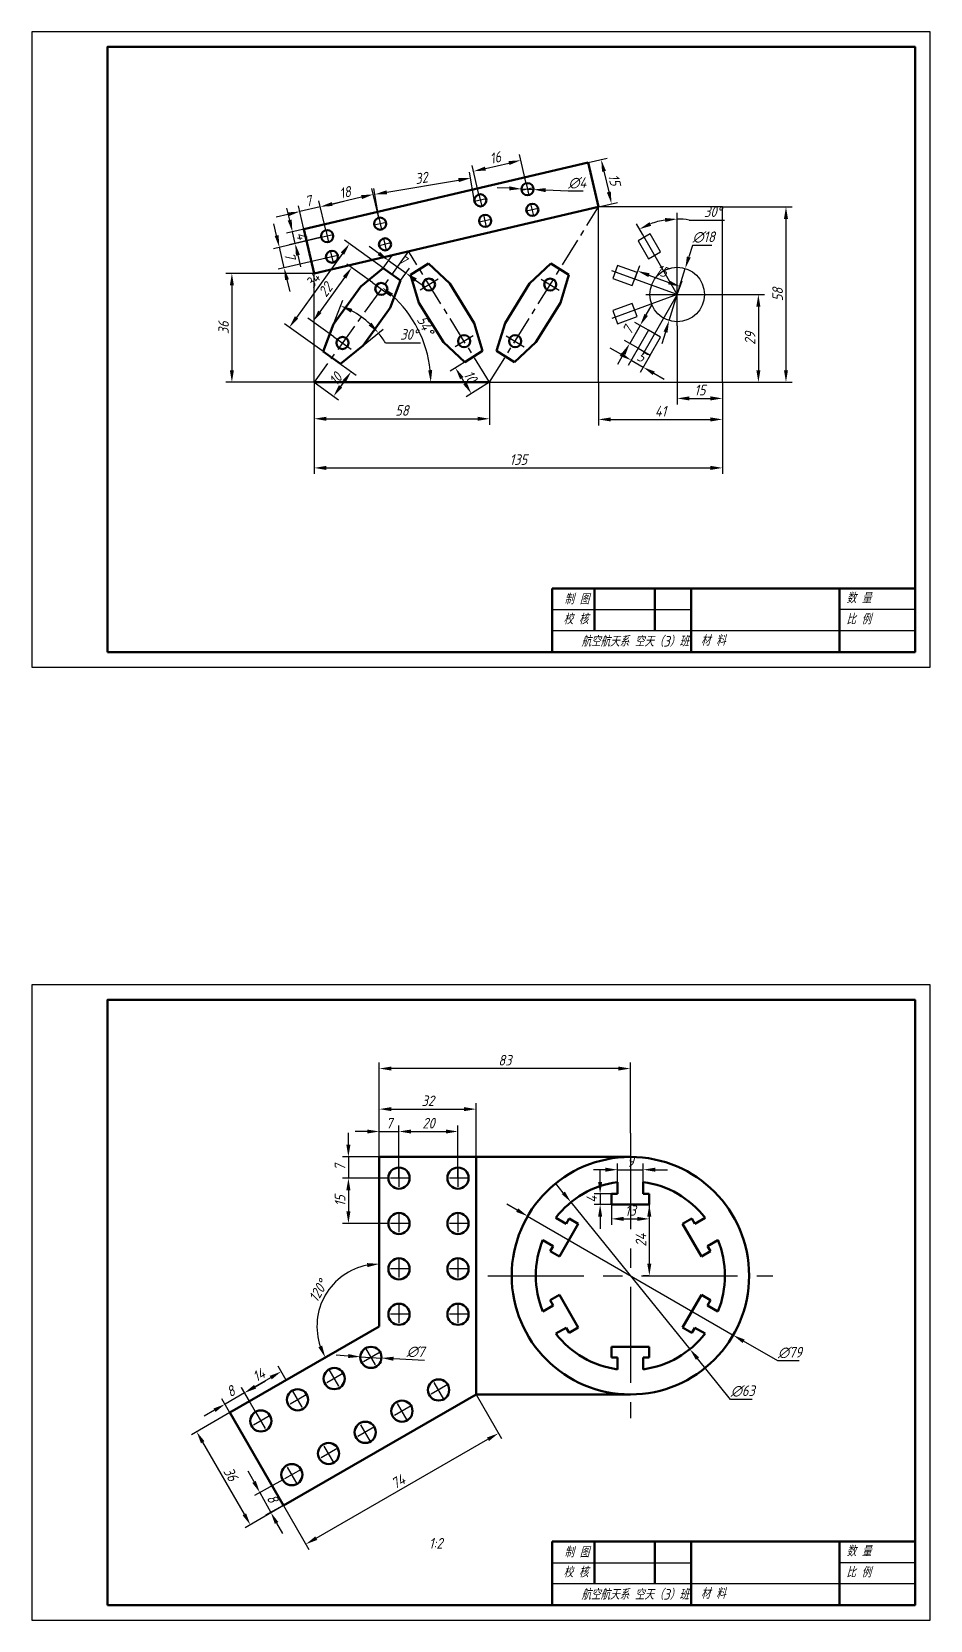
# Model space of a CAD drawing. Header units: millimetres. Extents: x 1 to 2971, y 6 to 1476.
# Drawn here: x 446 to 743, y 6 to 531 of the extents above; entities that cross this region are included whole.
import ezdxf

# ---------------------------------------------------------------- set-up
doc = ezdxf.new("R2010")
doc.units = ezdxf.units.MM
doc.header["$PDMODE"] = 35
doc.linetypes.add('CENTER', pattern=[50.8, 31.75, -6.35, 6.35, -6.35])
for name, color, linetype, lineweight in [('尺寸标注', 7, 'Continuous', 25), ('文字标注', 7, 'Continuous', 25), ('点画线', 1, 'CENTER', 25), ('粗实线', 7, 'Continuous', 50), ('细实线', 3, 'Continuous', 25)]:
    doc.layers.add(name, color=color, linetype=linetype, lineweight=lineweight)
doc.styles.add('国标汉字', font='gbeitc.shx', dxfattribs={"height": 3.5, "bigfont": 'gbcbig.shx'})
doc.dimstyles.new('国标尺寸', dxfattribs={"dimtxt": 3.5, "dimasz": 4, "dimexe": 2, "dimexo": 0, "dimgap": 1, "dimtad": 1, "dimtoh": 1, "dimdec": 0, "dimdsep": 46, "dimtxsty": '国标汉字', "dimcen": 3.5, "dimclre": 256, "dimaunit": 1, "dimadec": 0, "dimazin": 0, "dimtfac": 1, "dimtdec": 0, "dimtmove": 0, "dimatfit": 3, "dimfxl": 1, "dimarcsym": 0})

# ---------------------------------------------------------------- blocks, each defined once
blk = doc.blocks.new('*D30')
at = {"layer": 'Defpoints', "color": 0, "transparency": 16777216}
for p in [(648.32, 463.72), (651.29, 467.24), (659.82, 454.15), (659.82, 443.8), (659.82, 433.45)]:
    blk.add_point(p, dxfattribs=at)
at = {"layer": '尺寸标注', "lineweight": -2, "transparency": 16777216}
for p, q in [((659.82, 454.15), (659.82, 470.75)), ((648.32, 463.72), (646.35, 467.14))]:
    blk.add_line(p, q, dxfattribs=at)
at = {"layer": '尺寸标注', "color": 0, "lineweight": -2, "transparency": 16777216}
blk.add_line((663.81, 468.43), (675.43, 468.43), dxfattribs=at)
for start, end in [(99.1951, 110.8049), (80.8049, 90)]:
    blk.add_arc((659.82, 443.8), 24.95, start, end, dxfattribs=at)
at = {"layer": '尺寸标注', "color": 0, "transparency": 16777216}
for points in [[(651.25, 466.52), (650.68, 467.72), (647.35, 465.41)], [(655.78, 469.09), (655.89, 467.76), (659.82, 468.75)]]:
    blk.add_solid(points, dxfattribs=at)
at = {"layer": '尺寸标注', "color": 0, "transparency": 16777216, "insert": (671.62, 471.18), "char_height": 3.5, "attachment_point": 5, "style": '国标汉字'}
blk.add_mtext('30°', dxfattribs=at)
blk = doc.blocks.new('*D31')
at = {"layer": 'Defpoints', "color": 0, "transparency": 16777216}
for p in [(553.22, 437.86), (546.24, 433.99), (555.98, 426.99), (542.82, 424.96), (548.5, 420.87)]:
    blk.add_point(p, dxfattribs=at)
at = {"layer": '尺寸标注', "lineweight": -2, "transparency": 16777216}
for p, q in [((546.24, 433.99), (549.26, 441.98)), ((555.98, 426.99), (562.59, 432.39))]:
    blk.add_line(p, q, dxfattribs=at)
at = {"layer": '尺寸标注', "color": 0, "lineweight": -2, "transparency": 16777216}
blk.add_line((563.36, 427.87), (574.98, 427.87), dxfattribs=at)
for start, end in [(46.9922, 61.5586), (31.5586, 39.2754)]:
    blk.add_arc((538.04, 412.31), 29.72, start, end, dxfattribs=at)
at = {"layer": '尺寸标注', "color": 0, "transparency": 16777216}
for points in [[(551.91, 437.84), (552.47, 439.05), (548.55, 440.11)], [(558.8, 434.5), (557.82, 433.59), (561.04, 431.13)]]:
    blk.add_solid(points, dxfattribs=at)
at = {"layer": '尺寸标注', "color": 0, "transparency": 16777216, "insert": (571.17, 430.62), "char_height": 3.5, "attachment_point": 5, "style": '国标汉字'}
blk.add_mtext('30°', dxfattribs=at)
blk = doc.blocks.new('*D32')
at = {"layer": 'Defpoints', "color": 0, "transparency": 16777216}
for p in [(570.96, 458.08), (576.48, 426.77), (539.82, 414.8), (539.82, 414.8), (597.82, 414.8)]:
    blk.add_point(p, dxfattribs=at)
at = {"layer": '尺寸标注', "color": 0, "lineweight": -2, "transparency": 16777216}
blk.add_arc((539.82, 414.8), 38.56, 5.9461, 48.3293, dxfattribs=at)
at = {"layer": '尺寸标注', "color": 0, "transparency": 16777216}
for points in [[(565.04, 443.08), (565.88, 444.12), (562.34, 446.1)], [(578.84, 418.83), (577.51, 418.76), (578.38, 414.8)]]:
    blk.add_solid(points, dxfattribs=at)
at = {"layer": '尺寸标注', "color": 0, "transparency": 16777216, "insert": (576.59, 433.64), "char_height": 3.5, "attachment_point": 5, "rotation": 297.1377, "style": '国标汉字'}
blk.add_mtext('54°', dxfattribs=at)
blk = doc.blocks.new('*D33')
at = {"layer": 'Defpoints', "color": 0, "transparency": 16777216}
for p in [(630.41, 487.4), (633.82, 472.8), (638.13, 473.81)]:
    blk.add_point(p, dxfattribs=at)
at = {"layer": '尺寸标注', "lineweight": -2, "transparency": 16777216}
for p, q in [((630.41, 487.4), (636.66, 488.87)), ((633.82, 472.8), (640.08, 474.26))]:
    blk.add_line(p, q, dxfattribs=at)
at = {"layer": '尺寸标注', "color": 0, "lineweight": -2, "transparency": 16777216}
blk.add_line((635.62, 484.52), (637.22, 477.7), dxfattribs=at)
at = {"layer": '尺寸标注', "color": 0, "transparency": 16777216}
for points in [[(636.27, 484.67), (634.98, 484.36), (634.71, 488.41)], [(637.87, 477.85), (636.57, 477.55), (638.13, 473.81)]]:
    blk.add_solid(points, dxfattribs=at)
at = {"layer": '尺寸标注', "color": 0, "transparency": 16777216, "insert": (639.1, 481.74), "char_height": 3.5, "attachment_point": 5, "rotation": 283.1726, "style": '国标汉字'}
blk.add_mtext('15', dxfattribs=at)
blk = doc.blocks.new('*D34')
at = {"layer": 'Defpoints', "color": 0, "transparency": 16777216}
for p in [(532.64, 464.52), (541.27, 466.54), (542.17, 462.71)]:
    blk.add_point(p, dxfattribs=at)
at = {"layer": '尺寸标注', "color": 0, "lineweight": -2, "transparency": 16777216}
for p, q in [((531.73, 468.42), (530.82, 472.31)), ((533.54, 460.69), (532.64, 464.52)), ((534.45, 456.79), (535.36, 452.9))]:
    blk.add_line(p, q, dxfattribs=at)
at = {"layer": '尺寸标注', "lineweight": -2, "transparency": 16777216}
for p, q in [((541.27, 466.54), (530.7, 464.07)), ((542.17, 462.71), (531.59, 460.23))]:
    blk.add_line(p, q, dxfattribs=at)
at = {"layer": '尺寸标注', "color": 0, "transparency": 16777216}
for points in [[(532.38, 468.57), (531.08, 468.27), (532.64, 464.52)], [(535.1, 456.94), (533.8, 456.64), (533.54, 460.69)]]:
    blk.add_solid(points, dxfattribs=at)
at = {"layer": '尺寸标注', "color": 0, "transparency": 16777216, "insert": (535.77, 463.23), "char_height": 3.5, "attachment_point": 5, "rotation": 283.1726, "style": '国标汉字'}
blk.add_mtext('4', dxfattribs=at)
blk = doc.blocks.new('*D35')
at = {"layer": 'Defpoints', "color": 0, "transparency": 16777216}
for p in [(542.19, 462.65), (528.32, 459.4), (543.78, 455.83)]:
    blk.add_point(p, dxfattribs=at)
at = {"layer": '尺寸标注', "lineweight": -2, "transparency": 16777216}
for p, q in [((542.19, 462.65), (526.37, 458.95)), ((543.78, 455.83), (527.97, 452.13))]:
    blk.add_line(p, q, dxfattribs=at)
at = {"layer": '尺寸标注', "color": 0, "lineweight": -2, "transparency": 16777216}
for p, q in [((527.41, 463.3), (526.5, 467.19)), ((529.92, 452.59), (528.32, 459.4)), ((530.83, 448.69), (531.74, 444.8))]:
    blk.add_line(p, q, dxfattribs=at)
at = {"layer": '尺寸标注', "color": 0, "transparency": 16777216}
for points in [[(528.06, 463.45), (526.76, 463.15), (528.32, 459.4)], [(531.48, 448.84), (530.18, 448.54), (529.92, 452.59)]]:
    blk.add_solid(points, dxfattribs=at)
at = {"layer": '尺寸标注', "color": 0, "transparency": 16777216, "insert": (531.8, 456.62), "char_height": 3.5, "attachment_point": 5, "rotation": 283.1726, "style": '国标汉字'}
blk.add_mtext('7', dxfattribs=at)
blk = doc.blocks.new('*D36')
at = {"layer": 'Defpoints', "color": 0, "transparency": 16777216}
for p in [(535.05, 471.21), (536.86, 463.46), (543.68, 465.05)]:
    blk.add_point(p, dxfattribs=at)
at = {"layer": '尺寸标注', "lineweight": -2, "transparency": 16777216}
for p, q in [((536.86, 463.46), (534.59, 473.16)), ((543.68, 465.05), (541.41, 474.75))]:
    blk.add_line(p, q, dxfattribs=at)
at = {"layer": '尺寸标注', "color": 0, "lineweight": -2, "transparency": 16777216}
for p, q in [((541.86, 472.8), (535.05, 471.21)), ((545.76, 473.71), (549.65, 474.63)), ((531.15, 470.3), (527.26, 469.38))]:
    blk.add_line(p, q, dxfattribs=at)
at = {"layer": '尺寸标注', "color": 0, "transparency": 16777216}
for points in [[(545.61, 474.36), (545.91, 473.07), (541.86, 472.8)], [(531, 470.95), (531.3, 469.65), (535.05, 471.21)]]:
    blk.add_solid(points, dxfattribs=at)
at = {"layer": '尺寸标注', "color": 0, "transparency": 16777216, "insert": (537.83, 474.68), "char_height": 3.5, "attachment_point": 5, "rotation": 13.1726, "style": '国标汉字'}
blk.add_mtext('7', dxfattribs=at)
blk = doc.blocks.new('*D37')
at = {"layer": 'Defpoints', "color": 0, "transparency": 16777216}
for p in [(541.86, 472.8), (561.2, 469.15), (543.68, 465.05)]:
    blk.add_point(p, dxfattribs=at)
at = {"layer": '尺寸标注', "lineweight": -2, "transparency": 16777216}
for p, q in [((561.2, 469.15), (558.93, 478.85)), ((543.68, 465.05), (541.41, 474.75))]:
    blk.add_line(p, q, dxfattribs=at)
at = {"layer": '尺寸标注', "color": 0, "lineweight": -2, "transparency": 16777216}
blk.add_line((555.49, 475.99), (545.76, 473.71), dxfattribs=at)
at = {"layer": '尺寸标注', "color": 0, "transparency": 16777216}
for points in [[(545.61, 474.36), (545.91, 473.07), (541.86, 472.8)], [(555.34, 476.64), (555.65, 475.34), (559.39, 476.9)]]:
    blk.add_solid(points, dxfattribs=at)
at = {"layer": '尺寸标注', "color": 0, "transparency": 16777216, "insert": (550, 477.53), "char_height": 3.5, "attachment_point": 5, "rotation": 13.1726, "style": '国标汉字'}
blk.add_mtext('18', dxfattribs=at)
blk = doc.blocks.new('*D38')
at = {"layer": 'Defpoints', "color": 0, "transparency": 16777216}
for p in [(591.5, 482.27), (592.81, 474.51), (561.2, 469.15)]:
    blk.add_point(p, dxfattribs=at)
at = {"layer": '尺寸标注', "lineweight": -2, "transparency": 16777216}
for p, q in [((592.81, 474.51), (591.17, 484.24)), ((561.2, 469.15), (559.55, 478.89))]:
    blk.add_line(p, q, dxfattribs=at)
at = {"layer": '尺寸标注', "color": 0, "lineweight": -2, "transparency": 16777216}
blk.add_line((563.83, 477.58), (587.56, 481.6), dxfattribs=at)
at = {"layer": '尺寸标注', "color": 0, "transparency": 16777216}
for points in [[(563.72, 478.24), (563.94, 476.93), (559.89, 476.92)], [(587.44, 482.26), (587.67, 480.95), (591.5, 482.27)]]:
    blk.add_solid(points, dxfattribs=at)
at = {"layer": '尺寸标注', "color": 0, "transparency": 16777216, "insert": (575.23, 482.3), "char_height": 3.5, "attachment_point": 5, "rotation": 9.6161, "style": '国标汉字'}
blk.add_mtext('32', dxfattribs=at)
blk = doc.blocks.new('*D39')
at = {"layer": 'Defpoints', "color": 0, "transparency": 16777216}
for p in [(608.1, 488.17), (609.89, 480.55), (594.31, 476.9)]:
    blk.add_point(p, dxfattribs=at)
at = {"layer": '尺寸标注', "lineweight": -2, "transparency": 16777216}
for p, q in [((609.89, 480.55), (607.65, 490.12)), ((594.31, 476.9), (592.07, 486.48))]:
    blk.add_line(p, q, dxfattribs=at)
at = {"layer": '尺寸标注', "color": 0, "lineweight": -2, "transparency": 16777216}
blk.add_line((596.42, 485.44), (604.21, 487.26), dxfattribs=at)
at = {"layer": '尺寸标注', "color": 0, "transparency": 16777216}
for points in [[(596.27, 486.09), (596.57, 484.79), (592.52, 484.53)], [(604.06, 487.91), (604.36, 486.61), (608.1, 488.17)]]:
    blk.add_solid(points, dxfattribs=at)
at = {"layer": '尺寸标注', "color": 0, "transparency": 16777216, "insert": (599.69, 489.03), "char_height": 3.5, "attachment_point": 5, "rotation": 13.1726, "style": '国标汉字'}
blk.add_mtext('16', dxfattribs=at)
blk = doc.blocks.new('*D40')
at = {"layer": 'Defpoints', "color": 0, "transparency": 16777216}
for p in [(608.35, 478.7), (612.34, 478.5)]:
    blk.add_point(p, dxfattribs=at)
at = {"layer": '尺寸标注', "color": 0, "lineweight": -2, "transparency": 16777216}
for p, q in [((604.35, 478.9), (600.36, 479.09)), ((608.35, 478.7), (612.34, 478.5)), ((623.83, 477.93), (616.34, 478.3)), ((628.76, 477.93), (623.83, 477.93))]:
    blk.add_line(p, q, dxfattribs=at)
at = {"layer": '尺寸标注', "color": 0, "transparency": 16777216}
for points in [[(604.38, 479.56), (604.32, 478.23), (608.35, 478.7)], [(616.37, 478.97), (616.3, 477.64), (612.34, 478.5)]]:
    blk.add_solid(points, dxfattribs=at)
at = {"layer": '尺寸标注', "color": 0, "transparency": 16777216, "insert": (626.8, 480.68), "char_height": 3.5, "attachment_point": 5, "style": '国标汉字'}
blk.add_mtext('∅4', dxfattribs=at)
blk = doc.blocks.new('*D41')
at = {"layer": 'Defpoints', "color": 0, "transparency": 16777216}
for p in [(662.49, 452.39), (657.16, 435.2)]:
    blk.add_point(p, dxfattribs=at)
at = {"layer": '尺寸标注', "color": 0, "lineweight": -2, "transparency": 16777216}
for p, q in [((664.86, 460.03), (663.68, 456.21)), ((671.33, 460.03), (664.86, 460.03)), ((657.16, 435.2), (662.49, 452.39)), ((655.97, 431.38), (654.79, 427.56))]:
    blk.add_line(p, q, dxfattribs=at)
at = {"layer": '尺寸标注', "color": 0, "transparency": 16777216}
for points in [[(663.04, 456.41), (664.31, 456.02), (662.49, 452.39)], [(655.33, 431.58), (656.61, 431.18), (657.16, 435.2)]]:
    blk.add_solid(points, dxfattribs=at)
at = {"layer": '尺寸标注', "color": 0, "transparency": 16777216, "insert": (668.6, 462.78), "char_height": 3.5, "attachment_point": 5, "style": '国标汉字'}
blk.add_mtext('∅18', dxfattribs=at)
blk = doc.blocks.new('*D42')
at = {"layer": 'Defpoints', "color": 0, "transparency": 16777216}
for p in [(539.82, 450.8), (512.62, 414.8), (539.82, 414.8)]:
    blk.add_point(p, dxfattribs=at)
at = {"layer": '尺寸标注', "lineweight": -2, "transparency": 16777216}
for p, q in [((539.82, 450.8), (510.62, 450.8)), ((539.82, 414.8), (510.62, 414.8))]:
    blk.add_line(p, q, dxfattribs=at)
at = {"layer": '尺寸标注', "color": 0, "lineweight": -2, "transparency": 16777216}
blk.add_line((512.62, 446.8), (512.62, 418.8), dxfattribs=at)
at = {"layer": '尺寸标注', "color": 0, "transparency": 16777216}
for points in [[(511.95, 446.8), (513.29, 446.8), (512.62, 450.8)], [(511.95, 418.8), (513.29, 418.8), (512.62, 414.8)]]:
    blk.add_solid(points, dxfattribs=at)
at = {"layer": '尺寸标注', "color": 0, "transparency": 16777216, "insert": (509.87, 432.8), "char_height": 3.5, "attachment_point": 5, "rotation": 90, "style": '国标汉字'}
blk.add_mtext('36', dxfattribs=at)
blk = doc.blocks.new('*D43')
at = {"layer": 'Defpoints', "color": 0, "transparency": 16777216}
for p in [(539.82, 414.8), (674.82, 414.8), (674.82, 386.5)]:
    blk.add_point(p, dxfattribs=at)
at = {"layer": '尺寸标注', "lineweight": -2, "transparency": 16777216}
for p, q in [((539.82, 414.8), (539.82, 384.5)), ((674.82, 414.8), (674.82, 384.5))]:
    blk.add_line(p, q, dxfattribs=at)
at = {"layer": '尺寸标注', "color": 0, "lineweight": -2, "transparency": 16777216}
blk.add_line((543.82, 386.5), (670.82, 386.5), dxfattribs=at)
at = {"layer": '尺寸标注', "color": 0, "transparency": 16777216}
for points in [[(543.82, 387.17), (543.82, 385.83), (539.82, 386.5)], [(670.82, 387.17), (670.82, 385.83), (674.82, 386.5)]]:
    blk.add_solid(points, dxfattribs=at)
at = {"layer": '尺寸标注', "color": 0, "transparency": 16777216, "insert": (607.32, 389.25), "char_height": 3.5, "attachment_point": 5, "style": '国标汉字'}
blk.add_mtext('135', dxfattribs=at)
blk = doc.blocks.new('*D44')
at = {"layer": 'Defpoints', "color": 0, "transparency": 16777216}
for p in [(539.82, 414.8), (597.82, 414.8), (597.82, 402.74)]:
    blk.add_point(p, dxfattribs=at)
at = {"layer": '尺寸标注', "lineweight": -2, "transparency": 16777216}
for p, q in [((539.82, 414.8), (539.82, 400.74)), ((597.82, 414.8), (597.82, 400.74))]:
    blk.add_line(p, q, dxfattribs=at)
at = {"layer": '尺寸标注', "color": 0, "lineweight": -2, "transparency": 16777216}
blk.add_line((543.82, 402.74), (593.82, 402.74), dxfattribs=at)
at = {"layer": '尺寸标注', "color": 0, "transparency": 16777216}
for points in [[(543.82, 403.4), (543.82, 402.07), (539.82, 402.74)], [(593.82, 403.4), (593.82, 402.07), (597.82, 402.74)]]:
    blk.add_solid(points, dxfattribs=at)
at = {"layer": '尺寸标注', "color": 0, "transparency": 16777216, "insert": (568.82, 405.49), "char_height": 3.5, "attachment_point": 5, "style": '国标汉字'}
blk.add_mtext('58', dxfattribs=at)
blk = doc.blocks.new('*D45')
at = {"layer": 'Defpoints', "color": 0, "transparency": 16777216}
for p in [(633.82, 414.8), (674.82, 414.8), (674.82, 402.52)]:
    blk.add_point(p, dxfattribs=at)
at = {"layer": '尺寸标注', "lineweight": -2, "transparency": 16777216}
for p, q in [((633.82, 414.8), (633.82, 400.52)), ((674.82, 414.8), (674.82, 400.52))]:
    blk.add_line(p, q, dxfattribs=at)
at = {"layer": '尺寸标注', "color": 0, "lineweight": -2, "transparency": 16777216}
blk.add_line((637.82, 402.52), (670.82, 402.52), dxfattribs=at)
at = {"layer": '尺寸标注', "color": 0, "transparency": 16777216}
for points in [[(637.82, 403.18), (637.82, 401.85), (633.82, 402.52)], [(670.82, 403.18), (670.82, 401.85), (674.82, 402.52)]]:
    blk.add_solid(points, dxfattribs=at)
at = {"layer": '尺寸标注', "color": 0, "transparency": 16777216, "insert": (654.32, 405.27), "char_height": 3.5, "attachment_point": 5, "style": '国标汉字'}
blk.add_mtext('41', dxfattribs=at)
blk = doc.blocks.new('*D46')
at = {"layer": 'Defpoints', "color": 0, "transparency": 16777216}
for p in [(659.82, 433.45), (674.82, 414.8), (674.82, 409.47)]:
    blk.add_point(p, dxfattribs=at)
at = {"layer": '尺寸标注', "lineweight": -2, "transparency": 16777216}
for p, q in [((659.82, 433.45), (659.82, 407.47)), ((674.82, 414.8), (674.82, 407.47))]:
    blk.add_line(p, q, dxfattribs=at)
at = {"layer": '尺寸标注', "color": 0, "lineweight": -2, "transparency": 16777216}
blk.add_line((663.82, 409.47), (670.82, 409.47), dxfattribs=at)
at = {"layer": '尺寸标注', "color": 0, "transparency": 16777216}
for points in [[(663.82, 410.14), (663.82, 408.8), (659.82, 409.47)], [(670.82, 410.14), (670.82, 408.8), (674.82, 409.47)]]:
    blk.add_solid(points, dxfattribs=at)
at = {"layer": '尺寸标注', "color": 0, "transparency": 16777216, "insert": (667.32, 412.22), "char_height": 3.5, "attachment_point": 5, "style": '国标汉字'}
blk.add_mtext('15', dxfattribs=at)
blk = doc.blocks.new('*D47')
at = {"layer": 'Defpoints', "color": 0, "transparency": 16777216}
for p in [(670.17, 443.8), (674.82, 414.8), (686.66, 414.8)]:
    blk.add_point(p, dxfattribs=at)
at = {"layer": '尺寸标注', "lineweight": -2, "transparency": 16777216}
for p, q in [((670.17, 443.8), (688.66, 443.8)), ((674.82, 414.8), (688.66, 414.8))]:
    blk.add_line(p, q, dxfattribs=at)
at = {"layer": '尺寸标注', "color": 0, "lineweight": -2, "transparency": 16777216}
blk.add_line((686.66, 439.8), (686.66, 418.8), dxfattribs=at)
at = {"layer": '尺寸标注', "color": 0, "transparency": 16777216}
for points in [[(685.99, 439.8), (687.33, 439.8), (686.66, 443.8)], [(685.99, 418.8), (687.33, 418.8), (686.66, 414.8)]]:
    blk.add_solid(points, dxfattribs=at)
at = {"layer": '尺寸标注', "color": 0, "transparency": 16777216, "insert": (683.91, 429.3), "char_height": 3.5, "attachment_point": 5, "rotation": 90, "style": '国标汉字'}
blk.add_mtext('29', dxfattribs=at)
blk = doc.blocks.new('*D48')
at = {"layer": 'Defpoints', "color": 0, "transparency": 16777216}
for p in [(674.82, 472.8), (674.82, 414.8), (695.78, 414.8)]:
    blk.add_point(p, dxfattribs=at)
at = {"layer": '尺寸标注', "lineweight": -2, "transparency": 16777216}
for p, q in [((674.82, 472.8), (697.78, 472.8)), ((674.82, 414.8), (697.78, 414.8))]:
    blk.add_line(p, q, dxfattribs=at)
at = {"layer": '尺寸标注', "color": 0, "lineweight": -2, "transparency": 16777216}
blk.add_line((695.78, 468.8), (695.78, 418.8), dxfattribs=at)
at = {"layer": '尺寸标注', "color": 0, "transparency": 16777216}
for points in [[(695.12, 468.8), (696.45, 468.8), (695.78, 472.8)], [(695.12, 418.8), (696.45, 418.8), (695.78, 414.8)]]:
    blk.add_solid(points, dxfattribs=at)
at = {"layer": '尺寸标注', "color": 0, "transparency": 16777216, "insert": (693.03, 443.8), "char_height": 3.5, "attachment_point": 5, "rotation": 90, "style": '国标汉字'}
blk.add_mtext('58', dxfattribs=at)
blk = doc.blocks.new('*D49')
at = {"layer": 'Defpoints', "color": 0, "transparency": 16777216}
for p in [(646.91, 426.03), (650.89, 423.73), (648.61, 419.78)]:
    blk.add_point(p, dxfattribs=at)
at = {"layer": '尺寸标注', "color": 0, "lineweight": -2, "transparency": 16777216}
for p, q in [((641.16, 424.08), (637.7, 426.08)), ((644.63, 422.08), (648.61, 419.78)), ((652.08, 417.78), (655.54, 415.78))]:
    blk.add_line(p, q, dxfattribs=at)
at = {"layer": '尺寸标注', "lineweight": -2, "transparency": 16777216}
for p, q in [((646.91, 426.03), (643.63, 420.35)), ((650.89, 423.73), (647.61, 418.05))]:
    blk.add_line(p, q, dxfattribs=at)
at = {"layer": '尺寸标注', "color": 0, "transparency": 16777216}
for points in [[(641.5, 424.65), (640.83, 423.5), (644.63, 422.08)], [(652.41, 418.35), (651.74, 417.2), (648.61, 419.78)]]:
    blk.add_solid(points, dxfattribs=at)
at = {"layer": '尺寸标注', "color": 0, "transparency": 16777216, "insert": (647.99, 423.31), "char_height": 3.5, "attachment_point": 5, "rotation": 330, "style": '国标汉字'}
blk.add_mtext('5', dxfattribs=at)
blk = doc.blocks.new('*D50')
at = {"layer": 'Defpoints', "color": 0, "transparency": 16777216}
for p in [(650.36, 432), (644.13, 427.63), (646.91, 426.03)]:
    blk.add_point(p, dxfattribs=at)
at = {"layer": '尺寸标注', "color": 0, "lineweight": -2, "transparency": 16777216}
for p, q in [((649.58, 437.07), (651.58, 440.53)), ((647.58, 433.6), (644.13, 427.63)), ((642.13, 424.16), (640.13, 420.7))]:
    blk.add_line(p, q, dxfattribs=at)
at = {"layer": '尺寸标注', "lineweight": -2, "transparency": 16777216}
for p, q in [((650.36, 432), (645.85, 434.6)), ((646.91, 426.03), (642.4, 428.63))]:
    blk.add_line(p, q, dxfattribs=at)
at = {"layer": '尺寸标注', "color": 0, "transparency": 16777216}
for points in [[(649.01, 437.4), (650.16, 436.73), (647.58, 433.6)], [(641.56, 424.5), (642.71, 423.83), (644.13, 427.63)]]:
    blk.add_solid(points, dxfattribs=at)
at = {"layer": '尺寸标注', "color": 0, "transparency": 16777216, "insert": (643.48, 431.99), "char_height": 3.5, "attachment_point": 5, "rotation": 60, "style": '国标汉字'}
blk.add_mtext('7', dxfattribs=at)
blk = doc.blocks.new('*D51')
at = {"layer": 'Defpoints', "color": 0, "transparency": 16777216}
for p in [(645.78, 448.91), (660.79, 446.46), (659.82, 443.8)]:
    blk.add_point(p, dxfattribs=at)
at = {"layer": '尺寸标注', "lineweight": -2, "transparency": 16777216}
for p, q in [((645.78, 448.91), (647.43, 453.45)), ((659.82, 443.8), (661.48, 448.34))]:
    blk.add_line(p, q, dxfattribs=at)
at = {"layer": '尺寸标注', "color": 0, "lineweight": -2, "transparency": 16777216}
blk.add_line((650.5, 450.21), (657.03, 447.83), dxfattribs=at)
at = {"layer": '尺寸标注', "color": 0, "transparency": 16777216}
for points in [[(650.73, 450.83), (650.28, 449.58), (646.74, 451.57)], [(657.26, 448.46), (656.81, 447.2), (660.79, 446.46)]]:
    blk.add_solid(points, dxfattribs=at)
at = {"layer": '尺寸标注', "color": 0, "transparency": 16777216, "insert": (654.71, 451.6), "char_height": 3.5, "attachment_point": 5, "rotation": 340, "style": '国标汉字'}
blk.add_mtext('15', dxfattribs=at)
blk = doc.blocks.new('*D52')
at = {"layer": 'Defpoints', "color": 0, "transparency": 16777216}
for p in [(559.17, 447.69), (539.37, 434.83), (546.32, 429.83)]:
    blk.add_point(p, dxfattribs=at)
at = {"layer": '尺寸标注', "lineweight": -2, "transparency": 16777216}
for p, q in [((559.17, 447.69), (550.6, 453.86)), ((546.32, 429.83), (537.75, 436))]:
    blk.add_line(p, q, dxfattribs=at)
at = {"layer": '尺寸标注', "color": 0, "lineweight": -2, "transparency": 16777216}
blk.add_line((549.88, 449.44), (541.71, 438.08), dxfattribs=at)
at = {"layer": '尺寸标注', "color": 0, "transparency": 16777216}
for points in [[(549.34, 449.83), (550.43, 449.05), (552.22, 452.69)], [(541.17, 438.47), (542.25, 437.69), (539.37, 434.83)]]:
    blk.add_solid(points, dxfattribs=at)
at = {"layer": '尺寸标注', "color": 0, "transparency": 16777216, "insert": (543.56, 445.37), "char_height": 3.5, "attachment_point": 5, "rotation": 54.2754, "style": '国标汉字'}
blk.add_mtext('22', dxfattribs=at)
blk = doc.blocks.new('*D53')
at = {"layer": 'Defpoints', "color": 0, "transparency": 16777216}
for p in [(568.36, 448.48), (531.66, 432.99), (548.5, 420.87)]:
    blk.add_point(p, dxfattribs=at)
at = {"layer": '尺寸标注', "color": 0, "lineweight": -2, "transparency": 16777216}
blk.add_line((549.17, 457.34), (533.99, 436.24), dxfattribs=at)
at = {"layer": '尺寸标注', "lineweight": -2, "transparency": 16777216}
for p, q in [((568.36, 448.48), (549.89, 461.76)), ((548.5, 420.87), (530.03, 434.16))]:
    blk.add_line(p, q, dxfattribs=at)
at = {"layer": '尺寸标注', "color": 0, "transparency": 16777216}
for points in [[(548.63, 457.73), (549.72, 456.95), (551.51, 460.59)], [(533.45, 436.63), (534.53, 435.85), (531.66, 432.99)]]:
    blk.add_solid(points, dxfattribs=at)
at = {"layer": '尺寸标注', "color": 0, "transparency": 16777216, "insert": (539.35, 448.4), "char_height": 3.5, "attachment_point": 5, "rotation": 54.2754, "style": '国标汉字'}
blk.add_mtext('34', dxfattribs=at)
blk = doc.blocks.new('*D54')
at = {"layer": 'Defpoints', "color": 0, "transparency": 16777216}
for p in [(562.67, 452.56), (568.36, 448.48), (570.13, 450.94)]:
    blk.add_point(p, dxfattribs=at)
at = {"layer": '尺寸标注', "color": 0, "lineweight": -2, "transparency": 16777216}
for p, q in [((561.2, 457.36), (557.95, 459.7)), ((564.44, 455.02), (570.13, 450.94)), ((573.37, 448.6), (576.62, 446.27))]:
    blk.add_line(p, q, dxfattribs=at)
at = {"layer": '尺寸标注', "lineweight": -2, "transparency": 16777216}
for p, q in [((562.67, 452.56), (565.61, 456.65)), ((568.36, 448.48), (571.29, 452.56))]:
    blk.add_line(p, q, dxfattribs=at)
at = {"layer": '尺寸标注', "color": 0, "transparency": 16777216}
for points in [[(561.59, 457.9), (560.81, 456.82), (564.44, 455.02)], [(573.76, 449.14), (572.98, 448.06), (570.13, 450.94)]]:
    blk.add_solid(points, dxfattribs=at)
at = {"layer": '尺寸标注', "color": 0, "transparency": 16777216, "insert": (568.89, 455.21), "char_height": 3.5, "attachment_point": 5, "rotation": 324.2754, "style": '国标汉字'}
blk.add_mtext('7', dxfattribs=at)
blk = doc.blocks.new('*D55')
at = {"layer": 'Defpoints', "color": 0, "transparency": 16777216}
for p in [(545.66, 422.92), (539.82, 414.8), (546.22, 410.2)]:
    blk.add_point(p, dxfattribs=at)
at = {"layer": '尺寸标注', "lineweight": -2, "transparency": 16777216}
for p, q in [((545.66, 422.92), (553.68, 417.15)), ((539.82, 414.8), (547.84, 409.03))]:
    blk.add_line(p, q, dxfattribs=at)
at = {"layer": '尺寸标注', "color": 0, "lineweight": -2, "transparency": 16777216}
blk.add_line((549.72, 415.07), (548.55, 413.45), dxfattribs=at)
at = {"layer": '尺寸标注', "color": 0, "transparency": 16777216}
for points in [[(549.18, 415.46), (550.26, 414.68), (552.05, 418.32)], [(548.01, 413.84), (549.09, 413.06), (546.22, 410.2)]]:
    blk.add_solid(points, dxfattribs=at)
at = {"layer": '尺寸标注', "color": 0, "transparency": 16777216, "insert": (546.9, 415.87), "char_height": 3.5, "attachment_point": 5, "rotation": 54.2754, "style": '国标汉字'}
blk.add_mtext('10', dxfattribs=at)
blk = doc.blocks.new('*D56')
at = {"layer": 'Defpoints', "color": 0, "transparency": 16777216}
for p in [(592.55, 423.29), (597.82, 414.8), (591.79, 411.05)]:
    blk.add_point(p, dxfattribs=at)
at = {"layer": '尺寸标注', "lineweight": -2, "transparency": 16777216}
for p, q in [((592.55, 423.29), (584.82, 418.49)), ((597.82, 414.8), (590.09, 410))]:
    blk.add_line(p, q, dxfattribs=at)
at = {"layer": '尺寸标注', "color": 0, "lineweight": -2, "transparency": 16777216}
blk.add_line((588.62, 416.15), (589.68, 414.45), dxfattribs=at)
at = {"layer": '尺寸标注', "color": 0, "transparency": 16777216}
for points in [[(589.19, 416.5), (588.06, 415.8), (586.52, 419.55)], [(590.25, 414.8), (589.11, 414.1), (591.79, 411.05)]]:
    blk.add_solid(points, dxfattribs=at)
at = {"layer": '尺寸标注', "color": 0, "transparency": 16777216, "insert": (591.49, 416.75), "char_height": 3.5, "attachment_point": 5, "rotation": 301.8274, "style": '国标汉字'}
blk.add_mtext('10', dxfattribs=at)

msp = doc.modelspace()

# ---------------------------------------------------------------- linework, layer by layer
at = {"layer": '尺寸标注'}
for p, q in [((539.82, 450.8), (633.82, 472.8)), ((674.82, 472.8), (633.82, 472.8)), ((633.82, 414.8), (633.82, 472.8)), ((674.82, 414.8), (674.82, 472.8)), ((539.82, 414.8), (539.82, 450.8)), ((539.82, 414.8), (674.82, 414.8)), ((561.36, 158.77), (561.36, 189.98)), ((644.36, 166.62), (644.36, 189.98)), ((640.36, 187.98), (565.36, 187.98)), ((561.36, 158.77), (561.36, 176.57)), ((565.36, 174.57), (589.36, 174.57)), ((593.36, 158.77), (593.36, 176.57)), ((561.36, 158.77), (561.36, 169.17)), ((567.86, 151.77), (567.86, 169.17)), ((567.86, 155.27), (567.86, 169.17)), ((587.36, 151.77), (587.36, 169.17)), ((551.14, 162.77), (551.14, 166.77)), ((557.36, 167.17), (553.36, 167.17)), ((561.36, 167.17), (567.86, 167.17)), ((571.86, 167.17), (583.36, 167.17)), ((571.86, 167.17), (575.86, 167.17)), ((561.36, 158.77), (549.14, 158.77)), ((551.14, 158.77), (551.14, 151.77)), ((636.11, 154.55), (632.11, 154.55)), ((634.35, 150.52), (634.35, 154.52)), ((640.11, 150.48), (640.11, 156.55)), ((640.11, 154.55), (648.61, 154.55)), ((648.61, 150.48), (648.61, 156.55)), ((652.61, 154.55), (656.61, 154.55)), ((564.36, 151.77), (549.14, 151.77)), ((564.36, 151.77), (549.14, 151.77)), ((551.14, 147.77), (551.14, 140.77)), ((551.14, 147.77), (551.14, 143.77)), ((622.18, 146.91), (619.67, 150.02)), ((606.93, 141.18), (603.47, 143.19)), ((624.7, 143.81), (664.02, 95.23)), ((638.11, 146.52), (632.35, 146.52)), ((638.11, 143.02), (632.35, 143.02)), ((634.35, 146.52), (634.35, 143.02)), ((638.11, 143.02), (638.11, 136.3)), ((650.61, 143.02), (648.61, 143.02)), ((650.61, 143.02), (650.61, 136.3)), ((564.36, 136.77), (549.14, 136.77)), ((610.39, 139.18), (678.33, 99.85)), ((634.35, 139.02), (634.35, 135.02)), ((642.11, 138.3), (646.61, 138.3)), ((650.61, 139.02), (650.61, 123.52)), ((650.61, 119.52), (648.61, 119.52)), ((693.04, 91.34), (681.79, 97.85)), ((530.58, 85.01), (527.94, 89.58)), ((551.09, 92.96), (547.1, 93.21)), ((555.08, 92.72), (562.07, 92.3)), ((576.27, 91.45), (566.06, 92.06)), ((677.45, 78.64), (666.54, 92.12)), ((700.16, 91.34), (693.04, 91.34)), ((520.28, 82.85), (525.48, 85.85)), ((520.3, 82.8), (523.77, 84.8)), ((513.96, 70.8), (509.35, 78.78)), ((516.84, 80.8), (510.35, 77.05)), ((518.45, 78.01), (515.82, 82.58)), ((520.45, 74.55), (515.84, 82.53)), ((593.36, 80.27), (601.74, 65.71)), ((511.96, 74.26), (499.26, 66.93)), ((506.88, 75.05), (503.42, 73.05)), ((684.58, 78.64), (677.45, 78.64)), ((516.74, 40.65), (502.99, 64.46)), ((540.52, 32.76), (597.28, 65.44)), ((519.94, 51.37), (518.02, 54.88)), ((529.42, 52.01), (520.11, 46.9)), ((521.87, 47.86), (525.48, 41.29)), ((529.71, 43.52), (517.01, 36.18)), ((533.03, 45.43), (523.72, 40.33)), ((529.67, 43.59), (538.05, 29.03)), ((527.4, 37.78), (529.33, 34.28))]:
    msp.add_line(p, q, dxfattribs=at)
for points in [[(650.36, 455.6), (654.34, 457.9), (650.89, 463.87), (646.91, 461.57)], [(644.99, 446.75), (646.56, 451.07), (640.08, 453.43), (638.5, 449.11)], [(646.56, 436.52), (644.99, 440.85), (638.5, 438.49), (640.08, 434.16)], [(654.34, 429.7), (650.36, 432), (646.91, 426.03), (650.89, 423.73)]]:
    msp.add_lwpolyline(points, close=True, dxfattribs=at)
msp.add_circle((659.82, 443.8), 9, dxfattribs=at)
msp.add_arc((561.36, 102.78), 20.62, 101.1332, 198.8668, dxfattribs=at)
for points in [[(565.36, 188.64), (565.36, 187.31), (561.36, 187.98)], [(640.36, 188.64), (640.36, 187.31), (644.36, 187.98)], [(565.36, 175.24), (565.36, 173.9), (561.36, 174.57)], [(589.36, 175.24), (589.36, 173.9), (593.36, 174.57)], [(550.47, 162.77), (551.81, 162.77), (551.14, 158.77)], [(557.36, 167.83), (557.36, 166.5), (561.36, 167.17)], [(571.86, 167.83), (571.86, 166.5), (567.86, 167.17)], [(571.86, 167.83), (571.86, 166.5), (567.86, 167.17)], [(583.36, 167.83), (583.36, 166.5), (587.36, 167.17)], [(636.11, 155.22), (636.11, 153.88), (640.11, 154.55)], [(652.61, 155.22), (652.61, 153.88), (648.61, 154.55)], [(550.47, 147.77), (551.81, 147.77), (551.14, 151.77)], [(550.47, 147.77), (551.81, 147.77), (551.14, 151.77)], [(622.7, 147.33), (621.66, 146.49), (624.7, 143.81)], [(633.68, 150.52), (635.02, 150.52), (634.35, 146.52)], [(607.26, 141.76), (606.59, 140.6), (610.39, 139.18)], [(633.68, 139.02), (635.02, 139.02), (634.35, 143.02)], [(649.94, 139.02), (651.28, 139.02), (650.61, 143.02)], [(550.47, 140.77), (551.81, 140.77), (551.14, 136.77)], [(642.11, 138.96), (642.11, 137.63), (638.11, 138.3)], [(646.61, 138.96), (646.61, 137.63), (650.61, 138.3)], [(557.31, 123.68), (557.44, 122.35), (561.36, 123.4)], [(649.94, 123.52), (651.28, 123.52), (650.61, 119.52)], [(682.13, 98.43), (681.46, 97.27), (678.33, 99.85)], [(542.46, 96.39), (541.24, 95.84), (543.5, 92.47)], [(667.06, 92.54), (666.02, 91.7), (664.02, 95.23)], [(551.13, 93.63), (551.05, 92.3), (555.08, 92.72)], [(566.1, 92.73), (566.02, 91.4), (562.07, 92.3)], [(525.14, 86.42), (525.81, 85.27), (528.94, 87.85)], [(519.95, 83.42), (520.61, 82.27), (516.82, 80.85)], [(519.97, 83.38), (520.64, 82.22), (516.84, 80.8)], [(506.55, 75.63), (507.21, 74.47), (510.35, 77.05)], [(503.57, 64.8), (502.41, 64.13), (500.99, 67.93)], [(596.95, 66.02), (597.61, 64.87), (600.75, 67.44)], [(520.53, 51.69), (519.36, 51.05), (521.87, 47.86)], [(517.32, 40.98), (516.16, 40.31), (518.74, 37.18)], [(527.99, 38.1), (526.82, 37.46), (525.48, 41.29)], [(540.19, 33.34), (540.85, 32.18), (537.05, 30.76)]]:
    msp.add_solid(points, dxfattribs=at)
at = {"layer": '点画线', "ltscale": 0.3}
for p, q in [((612.29, 479.06), (608.4, 478.14)), ((609.89, 480.55), (610.8, 476.65)), ((596.71, 475.41), (592.82, 474.5)), ((594.31, 476.9), (595.22, 473.01)), ((597.82, 414.8), (633.82, 472.8)), ((612.39, 469.84), (611.48, 473.73)), ((563.61, 467.66), (559.71, 466.75)), ((561.2, 469.15), (562.11, 465.26)), ((598.31, 468.59), (594.41, 467.68)), ((596.82, 466.19), (595.9, 470.09)), ((613.89, 472.24), (609.99, 471.33)), ((546.08, 463.56), (542.19, 462.65)), ((543.68, 465.05), (544.59, 461.16)), ((563.71, 458.44), (562.8, 462.34)), ((570.96, 458.08), (539.82, 414.8)), ((546.18, 454.34), (545.27, 458.24)), ((565.2, 460.85), (561.31, 459.93)), ((597.82, 414.8), (570.96, 458.08)), ((547.68, 456.74), (543.78, 455.83)), ((559.17, 447.69), (564.85, 443.6)), ((580.76, 448.93), (574.81, 445.24)), ((614.89, 448.93), (620.84, 445.24)), ((546.32, 429.83), (552.01, 425.74)), ((592.4, 430.18), (586.45, 426.49)), ((603.25, 430.18), (609.2, 426.49))]:
    msp.add_line(p, q, dxfattribs=at)
at = {"layer": '点画线'}
for p, q in [((659.82, 443.8), (648.32, 463.72)), ((659.82, 443.8), (638.21, 451.66)), ((659.82, 433.45), (659.82, 454.15)), ((659.82, 443.8), (638.21, 435.93)), ((659.82, 443.8), (648.32, 423.88)), ((649.47, 443.8), (670.17, 443.8)), ((644.36, 166.62), (644.36, 72.42)), ((597.26, 119.52), (691.46, 119.52))]:
    msp.add_line(p, q, dxfattribs=at)
at = {"layer": '点画线', "ltscale": 0.2}
for p, q in [((567.86, 155.27), (567.86, 148.27)), ((587.36, 155.27), (587.36, 148.27)), ((571.36, 151.77), (564.36, 151.77)), ((590.86, 151.77), (583.86, 151.77)), ((571.36, 136.77), (564.36, 136.77)), ((567.86, 140.27), (567.86, 133.27)), ((590.86, 136.77), (583.86, 136.77)), ((587.36, 140.27), (587.36, 133.27)), ((571.36, 121.77), (564.36, 121.77)), ((567.86, 125.27), (567.86, 118.27)), ((590.86, 121.77), (583.86, 121.77)), ((587.36, 125.27), (587.36, 118.27)), ((587.36, 110.27), (587.36, 103.27)), ((590.86, 106.77), (583.86, 106.77)), ((549.48, 87.26), (543.42, 83.76)), ((544.7, 88.55), (548.2, 82.48)), ((582.7, 78.73), (579.2, 84.79)), ((537.36, 80.26), (531.3, 76.76)), ((532.58, 81.55), (536.08, 75.48)), ((583.98, 83.51), (577.92, 80.01)), ((520.45, 74.55), (523.95, 68.48)), ((571.86, 76.51), (565.79, 73.01)), ((570.58, 71.73), (567.08, 77.79)), ((525.23, 73.26), (519.17, 69.76)), ((559.73, 69.51), (553.67, 66.01)), ((558.45, 64.73), (554.95, 70.79)), ((546.33, 57.73), (542.83, 63.79)), ((547.61, 62.51), (541.55, 59.01)), ((535.48, 55.51), (529.42, 52.01)), ((534.2, 50.73), (530.7, 56.79))]:
    msp.add_line(p, q, dxfattribs=at)
at = {"layer": '点画线', "ltscale": 0.2, "transparency": 33554687}
for p, q in [((567.86, 110.27), (567.86, 103.27)), ((571.36, 106.77), (564.36, 106.77))]:
    msp.add_line(p, q, dxfattribs=at)
at = {"layer": '点画线', "color": 1, "ltscale": 0.2}
for p, q in [((556.83, 95.55), (560.33, 89.48)), ((561.61, 94.26), (555.54, 90.76))]:
    msp.add_line(p, q, dxfattribs=at)
at = {"layer": '粗实线'}
for p, q in [((630.41, 487.4), (536.41, 465.4)), ((633.82, 472.8), (630.41, 487.4)), ((539.82, 450.8), (633.82, 472.8)), ((536.41, 465.4), (539.82, 450.8)), ((562.67, 452.56), (555.2, 446.45)), ((562.67, 452.56), (568.36, 448.48)), ((577.59, 454.03), (571.65, 450.34)), ((577.59, 454.03), (584.64, 447.42)), ((618.05, 454.03), (611.01, 447.42)), ((618.05, 454.03), (624, 450.34)), ((555.2, 446.45), (546.24, 433.99)), ((568.36, 448.48), (564.94, 439.44)), ((571.65, 450.34), (574.44, 441.09)), ((584.64, 447.42), (592.73, 434.39)), ((611.01, 447.42), (602.92, 434.39)), ((624, 450.34), (621.21, 441.09)), ((574.44, 441.09), (582.53, 428.06)), ((582.53, 428.06), (574.44, 441.09)), ((621.21, 441.09), (613.12, 428.06)), ((613.12, 428.06), (621.21, 441.09)), ((564.94, 439.44), (555.98, 426.99)), ((555.98, 426.99), (564.94, 439.44)), ((542.82, 424.96), (546.24, 433.99)), ((595.52, 425.14), (592.73, 434.39)), ((600.12, 425.14), (602.92, 434.39)), ((548.5, 420.87), (555.98, 426.99)), ((589.58, 421.45), (582.53, 428.06)), ((606.07, 421.45), (613.12, 428.06)), ((542.82, 424.96), (548.5, 420.87)), ((595.52, 425.14), (589.58, 421.45)), ((600.12, 425.14), (606.07, 421.45)), ((539.82, 414.8), (597.82, 414.8)), ((738.47, 346.65), (618.47, 346.65)), ((618.47, 346.65), (618.47, 325.65)), ((632.47, 332.65), (632.47, 346.65)), ((652.47, 332.65), (652.47, 346.65)), ((664.47, 325.65), (664.47, 346.65)), ((713.47, 325.65), (713.47, 346.65)), ((644.36, 158.77), (561.36, 158.77)), ((561.36, 158.77), (561.36, 102.78)), ((593.36, 158.77), (593.36, 80.27)), ((640.11, 150.48), (640.11, 146.52)), ((648.61, 150.48), (648.61, 146.52)), ((638.11, 146.52), (640.11, 146.52)), ((638.11, 146.52), (638.11, 143.02)), ((638.11, 143.02), (650.61, 143.02)), ((650.61, 146.52), (648.61, 146.52)), ((650.61, 146.52), (650.61, 143.02)), ((619.67, 138.68), (623.1, 136.7)), ((620.88, 125.85), (627.13, 136.68)), ((624.1, 138.43), (623.1, 136.7)), ((624.1, 138.43), (627.13, 136.68)), ((664.62, 138.43), (661.59, 136.68)), ((661.59, 136.68), (667.84, 125.85)), ((664.62, 138.43), (665.62, 136.7)), ((669.05, 138.68), (665.62, 136.7)), ((615.42, 131.31), (618.85, 129.33)), ((673.3, 131.31), (669.87, 129.33)), ((617.85, 127.6), (618.85, 129.33)), ((617.85, 127.6), (620.88, 125.85)), ((670.87, 127.6), (667.84, 125.85)), ((670.87, 127.6), (669.87, 129.33)), ((617.85, 111.43), (620.88, 113.18)), ((617.85, 111.43), (618.85, 109.7)), ((627.13, 102.35), (620.88, 113.18)), ((667.84, 113.18), (661.59, 102.35)), ((670.87, 111.43), (667.84, 113.18)), ((670.87, 111.43), (669.87, 109.7)), ((615.42, 107.72), (618.85, 109.7)), ((673.3, 107.72), (669.87, 109.7)), ((511.96, 74.26), (561.36, 102.78)), ((619.67, 100.36), (623.1, 102.33)), ((624.1, 100.6), (623.1, 102.33)), ((624.1, 100.6), (627.13, 102.35)), ((664.62, 100.6), (661.59, 102.35)), ((664.62, 100.6), (665.62, 102.33)), ((669.05, 100.36), (665.62, 102.33)), ((650.61, 96.02), (638.11, 96.02)), ((638.11, 92.52), (638.11, 96.02)), ((650.61, 92.52), (650.61, 96.02)), ((638.11, 92.52), (640.11, 92.52)), ((640.11, 88.56), (640.11, 92.52)), ((650.61, 92.52), (648.61, 92.52)), ((648.61, 88.56), (648.61, 92.52)), ((593.36, 80.27), (529.71, 43.52)), ((593.36, 80.27), (644.36, 80.27)), ((529.71, 43.52), (511.96, 74.26)), ((738.47, 31.65), (618.47, 31.65)), ((618.47, 31.65), (618.47, 10.65)), ((632.47, 17.65), (632.47, 31.65)), ((652.47, 17.65), (652.47, 31.65)), ((664.47, 10.65), (664.47, 31.65)), ((713.47, 10.65), (713.47, 31.65))]:
    msp.add_line(p, q, dxfattribs=at)
for points in [[(471.47, 325.65), (738.47, 325.65), (738.47, 525.65), (471.47, 525.65)], [(471.47, 10.65), (738.47, 10.65), (738.47, 210.65), (471.47, 210.65)]]:
    msp.add_lwpolyline(points, close=True, dxfattribs=at)
for centre, radius in [((610.34, 478.6), 2), ((594.76, 474.95), 2), ((611.94, 471.78), 2), ((561.66, 467.21), 2), ((596.36, 468.14), 2), ((544.13, 463.1), 2), ((563.25, 460.39), 2), ((545.73, 456.29), 2), ((562.01, 445.65), 2), ((577.78, 447.08), 2), ((617.86, 447.08), 2), ((549.17, 427.79), 2), ((589.39, 428.39), 2), ((606.26, 428.39), 2), ((644.36, 119.52), 39.25), ((567.86, 151.77), 3.5), ((587.36, 151.77), 3.5), ((567.86, 136.77), 3.5), ((587.36, 136.77), 3.5), ((567.86, 121.77), 3.5), ((587.36, 121.77), 3.5), ((567.86, 106.77), 3.5), ((587.36, 106.77), 3.5), ((558.58, 92.51), 3.5), ((546.45, 85.51), 3.5), ((580.95, 81.76), 3.5), ((534.33, 78.51), 3.5), ((522.2, 71.51), 3.5), ((568.83, 74.76), 3.5), ((556.7, 67.76), 3.5), ((544.58, 60.76), 3.5), ((532.45, 53.76), 3.5)]:
    msp.add_circle(centre, radius, dxfattribs=at)
for start, end in [(97.8164, 142.1836), (37.8164, 82.1836), (157.8164, 202.1836), (337.8164, 22.1836), (217.8164, 262.1836), (277.8164, 322.1836)]:
    msp.add_arc((644.36, 119.52), 31.25, start, end, dxfattribs=at)
at = {"layer": '细实线'}
for p, q in [((618.47, 339.65), (664.47, 339.65)), ((738.47, 339.65), (713.47, 339.65)), ((738.47, 332.65), (618.47, 332.65)), ((618.47, 24.65), (664.47, 24.65)), ((738.47, 24.65), (713.47, 24.65)), ((738.47, 17.65), (618.47, 17.65))]:
    msp.add_line(p, q, dxfattribs=at)
for points in [[(446.47, 320.65), (743.47, 320.65), (743.47, 530.65), (446.47, 530.65)], [(446.47, 5.65), (743.47, 5.65), (743.47, 215.65), (446.47, 215.65)]]:
    msp.add_lwpolyline(points, close=True, dxfattribs=at)

# ---------------------------------------------------------------- texts
at = {"layer": '尺寸标注', "style": '国标汉字'}
msp.add_text('1:2', height=3.5, dxfattribs=at).set_placement((577.76, 29.32))
at = {"layer": '尺寸标注', "char_height": 3.5, "attachment_point": 5, "style": '国标汉字'}
for s, insert in [('83', (602.86, 190.73)), ('32', (577.36, 177.32)), ('7', (564.61, 169.92)), ('20', (577.61, 169.92)), ('9', (644.36, 157.3)), ('13', (644.36, 141.05)), ('∅79', (697.1, 94.09)), ('∅63', (681.51, 81.39))]:
    msp.add_mtext(s, dxfattribs=dict(at, insert=insert))
for s, insert, rotation in [('7', (548.39, 155.27), 90), ('15', (548.39, 144.27), 90), ('4', (631.6, 144.77), 90), ('24', (647.86, 131.27), 90), ('120°', (541.12, 114.47), 60), ('∅7', (573.33, 94.38), 356.5561), ('14', (521.5, 86.73), 30), ('8', (512.22, 81.31), 30), ('36', (512.24, 53.93), 300), ('74', (567.53, 51.48), 29.9353), ('8', (526.08, 45.9), 298.7608)]:
    msp.add_mtext(s, dxfattribs=dict(at, insert=insert, rotation=rotation))
at = {"layer": '文字标注', "style": '国标汉字'}
for s, p in [('制 图', (622.51, 341.41)), ('数 量', (715.79, 341.76)), ('校 核', (622.24, 334.81)), ('比 例', (715.68, 334.77)), ('航空航天系 空天（3）班', (628.14, 327.45)), ('材 料', (667.62, 327.74)), ('制 图', (622.51, 26.41)), ('数 量', (715.79, 26.76)), ('校 核', (622.24, 19.81)), ('比 例', (715.68, 19.77)), ('航空航天系 空天（3）班', (628.14, 12.45)), ('材 料', (667.62, 12.74))]:
    msp.add_text(s, height=3.5, dxfattribs=at).set_placement(p)

# ---------------------------------------------------------------- dimensions: what is measured, and where the dimension line sits
at = {"layer": '尺寸标注'}
for p1, p2, distance, picture, middle in [((594.31, 476.9), (609.89, 480.55), 7.83, '*D39', (599.69, 489.03)), ((630.41, 487.4), (633.82, 472.8), 4.42, '*D33', (639.1, 481.74)), ((561.2, 469.15), (592.81, 474.51), 7.87, '*D38', (575.23, 482.3)), ((561.2, 469.15), (543.68, 465.05), -7.96, '*D37', (550, 477.53)), ((543.68, 465.05), (536.86, 463.46), -7.96, '*D36', (537.83, 474.68)), ((542.17, 462.71), (541.27, 466.54), 8.86, '*D34', (535.77, 463.23)), ((543.78, 455.83), (542.19, 462.65), 14.24, '*D35', (531.8, 456.62)), ((568.36, 448.48), (548.5, 420.87), -20.75, '*D53', (539.35, 448.4)), ((562.67, 452.56), (568.36, 448.48), 3.03, '*D54', (568.89, 455.21)), ((559.17, 447.69), (546.32, 429.83), -8.56, '*D52', (543.56, 445.37)), ((645.78, 448.91), (659.82, 443.8), 2.83, '*D51', (654.71, 451.6)), ((650.36, 432), (646.91, 426.03), -3.2, '*D50', (643.48, 431.99)), ((646.91, 426.03), (650.89, 423.73), -4.56, '*D49', (647.99, 423.31)), ((545.66, 422.92), (539.82, 414.8), 7.87, '*D55', (546.9, 415.87)), ((592.55, 423.29), (597.82, 414.8), -7.1, '*D56', (591.49, 416.75))]:
    dim = msp.add_aligned_dim(p1=p1, p2=p2, distance=distance, dimstyle='国标尺寸', dxfattribs=at)
    dim.commit()
    dim.dimension.update_dxf_attribs({"geometry": picture, "text_midpoint": middle})
for p1, p2, picture, middle in [((608.35, 478.7), (612.34, 478.5), '*D40', (626.8, 480.68)), ((657.16, 435.2), (662.49, 452.39), '*D41', (668.6, 462.78))]:
    dim = msp.add_diameter_dim_2p(p1=p1, p2=p2, dimstyle='国标尺寸', dxfattribs=at)
    dim.commit()
    dim.dimension.update_dxf_attribs({"geometry": picture, "text_midpoint": middle})
for base, line1, line2, picture, middle in [((651.29, 467.24), ((659.82, 433.45), (659.82, 454.15)), ((659.82, 443.8), (648.32, 463.72)), '*D30', (671.62, 471.18)), ((576.48, 426.77), ((539.82, 414.8), (597.82, 414.8)), ((570.96, 458.08), (539.82, 414.8)), '*D32', (576.59, 433.64)), ((553.22, 437.86), ((548.5, 420.87), (555.98, 426.99)), ((542.82, 424.96), (546.24, 433.99)), '*D31', (571.17, 430.62))]:
    dim = msp.add_angular_dim_2l(base=base, line1=line1, line2=line2, dimstyle='国标尺寸', dxfattribs=at)
    dim.commit()
    dim.dimension.update_dxf_attribs({"geometry": picture, "text_midpoint": middle})
for base, p1, p2, picture, middle in [((695.78, 414.8), (674.82, 472.8), (674.82, 414.8), '*D48', (693.03, 443.8)), ((512.62, 414.8), (539.82, 450.8), (539.82, 414.8), '*D42', (509.87, 432.8)), ((686.66, 414.8), (670.17, 443.8), (674.82, 414.8), '*D47', (683.91, 429.3))]:
    dim = msp.add_linear_dim(base=base, p1=p1, p2=p2, angle=90, dimstyle='国标尺寸', dxfattribs=at)
    dim.commit()
    dim.dimension.update_dxf_attribs({"geometry": picture, "text_midpoint": middle})
for base, p1, p2, picture, middle in [((674.82, 409.47), (659.82, 433.45), (674.82, 414.8), '*D46', (667.32, 412.22)), ((674.82, 386.5), (539.82, 414.8), (674.82, 414.8), '*D43', (607.32, 389.25)), ((597.82, 402.74), (539.82, 414.8), (597.82, 414.8), '*D44', (568.82, 405.49)), ((674.82, 402.52), (633.82, 414.8), (674.82, 414.8), '*D45', (654.32, 405.27))]:
    dim = msp.add_linear_dim(base=base, p1=p1, p2=p2, dimstyle='国标尺寸', dxfattribs=at)
    dim.commit()
    dim.dimension.update_dxf_attribs({"geometry": picture, "text_midpoint": middle})

doc.saveas('drawing.dxf')
